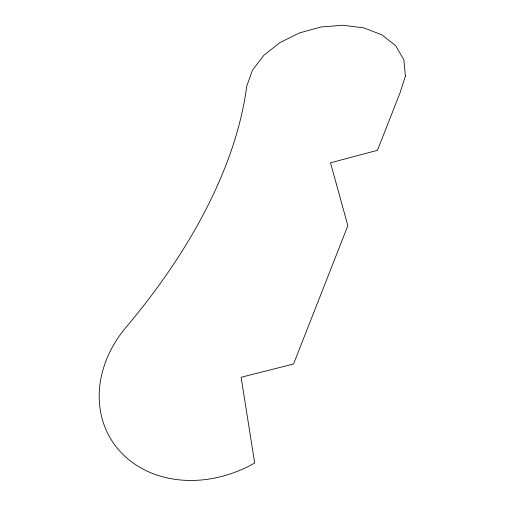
<?xml version="1.0" encoding="UTF-8"?>
<svg xmlns="http://www.w3.org/2000/svg" width="505" height="505" viewBox="0 0 505 505"><rect width="100%" height="100%" fill="white"/><g stroke="black" fill="none" stroke-linecap="round" stroke-linejoin="round"><path stroke-width="0.76" d="M405.42 76.059L399.941 93.065L377.462 150.313L330.504 162.818L347.863 225.697L293.544 364.017L241.119 377.273L254.671 463.022A114.004 94.889 -31 0 1 120.916 452.322A114.004 94.889 -31 0 1 126.616 326.615A535.837 295.659 -33.7 0 0 246.711 86.349L252.405 70.29L263.818 55.348L279.921 42.597L299.459 32.926L320.991 26.992L342.983 25.25L363.821 27.889L381.9 34.845L395.686 45.728L403.855 59.824L405.42 76.059"/></g></svg>
